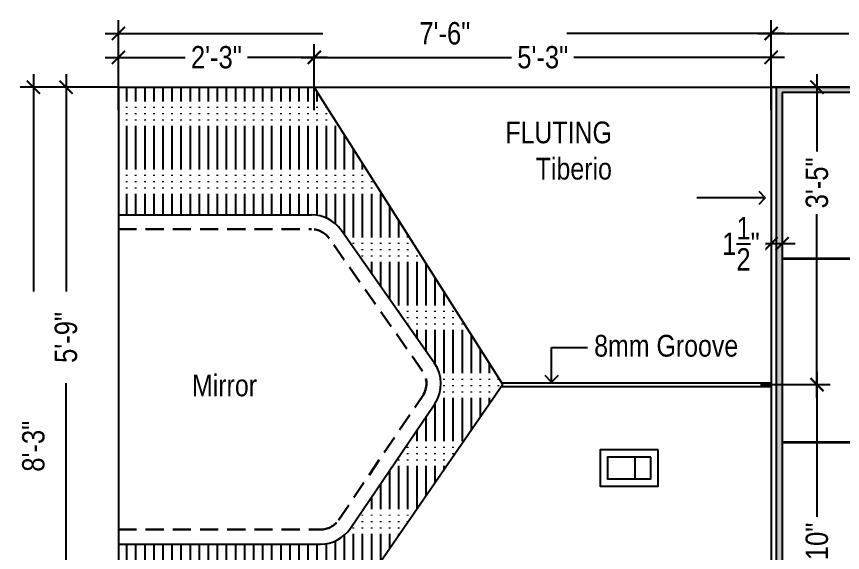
# Model space of a CAD drawing. Header units: inches. Extents: x -109431 to 29005, y -34715 to -1756.
# Drawn here: x -44309.5 to -44195.6, y -11893.5 to -11819.6 of the extents above; entities that cross this region are included whole.
import ezdxf

# ---------------------------------------------------------------- set-up
doc = ezdxf.new("R2010")
doc.units = ezdxf.units.IN
doc.header["$LTSCALE"] = 0.05
doc.header["$MEASUREMENT"] = 0
doc.header["$PDMODE"] = 3
doc.header["$PDSIZE"] = -4
for name, pattern in [('A2-XREF-115_FURN$0$HIDDEN', [0.375, 0.25, -0.125]), ('ACAD_ISO03W100', [30, 12, -18]), ('DASHED2', [0.375, 0.25, -0.125])]:
    doc.linetypes.add(name, pattern=pattern)
doc.layers.get('Defpoints').update_dxf_attribs({"linetype": 'DASHED2'})
doc.layers.add('Flooring Layout', color=7, linetype='Continuous')
doc.layers.add('text', color=4, linetype='Continuous')
doc.styles.add('4MMOF3-8', font='ARIALN.TTF', dxfattribs={"height": 5.12})
doc.styles.add('9-128OF1-4', font='ARIALN.TTF', dxfattribs={"height": 3.0792})
doc.dimstyles.new('DIM 1-4', dxfattribs={"dimtxt": 3.0792, "dimasz": 1.82, "dimexe": 1.82, "dimexo": 0, "dimgap": 0.09, "dimtad": 0, "dimzin": 0, "dimdsep": 46, "dimlunit": 4, "dimtxsty": '9-128OF1-4', "dimblk": 'ARCHTICK', "dimcen": 1.8125, "dimdle": 1.82, "dimclrd": 8, "dimclre": 8, "dimadec": 0, "dimazin": 0, "dimtfac": 1, "dimtofl": 0, "dimtmove": 0, "dimatfit": 3, "dimldrblk": 'OPEN90', "dimfxl": 1, "dimtolj": 1, "dimtzin": 0, "dimlwd": -1, "dimarcsym": 0})

# ---------------------------------------------------------------- blocks, each defined once
blk = doc.blocks.new('_ArchTick')
at = {"color": 0, "const_width": 0.15}
blk.add_lwpolyline([(-0.5, -0.5), (0.5, 0.5)], dxfattribs=at)
blk = doc.blocks.new('*D695')
at = {"layer": 'Defpoints', "color": 0, "ltscale": 50, "transparency": 16777216}
for p in [(-44302.68, -11829.3), (-44295.45, -11829.3), (-44295.45, -11898.3)]:
    blk.add_point(p, dxfattribs=at)
at = {"layer": 'Flooring Layout', "color": 8, "linetype": 'ACAD_ISO03W100', "ltscale": 50, "transparency": 16777216}
for p, q in [((-44302.68, -11827.48), (-44302.68, -11860.35)), ((-44302.68, -11900.12), (-44302.68, -11867.24))]:
    blk.add_line(p, q, dxfattribs=at)
at = {"layer": 'Flooring Layout', "color": 8, "linetype": 'ACAD_ISO03W100', "lineweight": -2, "ltscale": 50, "transparency": 16777216}
for p, q in [((-44295.45, -11829.3), (-44304.5, -11829.3)), ((-44295.45, -11898.3), (-44304.5, -11898.3))]:
    blk.add_line(p, q, dxfattribs=at)
at = {"layer": 'Flooring Layout', "color": 8, "ltscale": 50, "transparency": 16777216, "xscale": 1.82, "yscale": 1.82, "zscale": 1.82}
for p, rotation in [((-44302.68, -11829.3), 90), ((-44302.68, -11898.3), 270)]:
    blk.add_blockref('_ArchTick', p, dxfattribs=dict(at, rotation=rotation))
at = {"layer": 'Flooring Layout', "color": 0, "ltscale": 50, "transparency": 16777216, "insert": (-44302.68, -11863.8), "char_height": 3.079, "attachment_point": 5, "rotation": 90, "style": '9-128OF1-4', "bg_fill": 3, "box_fill_scale": 1.25, "bg_fill_color": 256, "bg_fill_true_color": 13158600, "bg_fill_transparency": 0}
blk.add_mtext('\\A1;5\'-9"', dxfattribs=at)
blk = doc.blocks.new('_Open90')
at = {"color": 0, "linetype": 'ByBlock', "lineweight": -2}
for p, q in [((0, 0), (-1, 0)), ((-0.5, 0.5), (0, 0)), ((0, 0), (-0.5, -0.5))]:
    blk.add_line(p, q, dxfattribs=at)
blk = doc.blocks.new('*D696')
at = {"layer": 'Defpoints', "color": 0, "ltscale": 50, "transparency": 16777216}
for p in [(-44295.45, -11825.18), (-44295.45, -11832.47), (-44268.45, -11832.47)]:
    blk.add_point(p, dxfattribs=at)
at = {"layer": 'Flooring Layout', "color": 8, "linetype": 'ACAD_ISO03W100', "lineweight": -2, "ltscale": 50, "transparency": 16777216}
for p, q in [((-44295.45, -11832.47), (-44295.45, -11823.36)), ((-44268.45, -11832.47), (-44268.45, -11823.36))]:
    blk.add_line(p, q, dxfattribs=at)
at = {"layer": 'Flooring Layout', "color": 8, "linetype": 'ACAD_ISO03W100', "ltscale": 50, "transparency": 16777216}
for p, q in [((-44297.27, -11825.18), (-44285.42, -11825.18)), ((-44266.63, -11825.18), (-44278.48, -11825.18))]:
    blk.add_line(p, q, dxfattribs=at)
at = {"layer": 'Flooring Layout', "color": 8, "ltscale": 50, "transparency": 16777216, "xscale": 1.82, "yscale": 1.82, "zscale": 1.82, "rotation": 180}
blk.add_blockref('_ArchTick', (-44295.45, -11825.18), dxfattribs=at)
at = {"layer": 'Flooring Layout', "color": 8, "ltscale": 50, "transparency": 16777216, "xscale": 1.82, "yscale": 1.82, "zscale": 1.82}
blk.add_blockref('_ArchTick', (-44268.45, -11825.18), dxfattribs=at)
at = {"layer": 'Flooring Layout', "color": 0, "ltscale": 50, "transparency": 16777216, "insert": (-44281.95, -11825.18), "char_height": 3.079, "attachment_point": 5, "style": '9-128OF1-4', "bg_fill": 3, "box_fill_scale": 1.25, "bg_fill_color": 256, "bg_fill_true_color": 13158600, "bg_fill_transparency": 0}
blk.add_mtext('\\A1;2\'-3"', dxfattribs=at)
blk = doc.blocks.new('*D697')
at = {"layer": 'Defpoints', "color": 0, "ltscale": 50, "transparency": 16777216}
for p in [(-44205.45, -11825.18), (-44268.45, -11832.47), (-44205.45, -11832.47)]:
    blk.add_point(p, dxfattribs=at)
at = {"layer": 'Flooring Layout', "color": 8, "linetype": 'ACAD_ISO03W100', "lineweight": -2, "ltscale": 50, "transparency": 16777216}
for p, q in [((-44268.45, -11832.47), (-44268.45, -11823.36)), ((-44205.45, -11832.47), (-44205.45, -11823.36))]:
    blk.add_line(p, q, dxfattribs=at)
at = {"layer": 'Flooring Layout', "color": 8, "linetype": 'ACAD_ISO03W100', "ltscale": 50, "transparency": 16777216}
for p, q in [((-44270.27, -11825.18), (-44240.4, -11825.18)), ((-44203.63, -11825.18), (-44233.5, -11825.18))]:
    blk.add_line(p, q, dxfattribs=at)
at = {"layer": 'Flooring Layout', "color": 8, "ltscale": 50, "transparency": 16777216, "xscale": 1.82, "yscale": 1.82, "zscale": 1.82, "rotation": 180}
blk.add_blockref('_ArchTick', (-44268.45, -11825.18), dxfattribs=at)
at = {"layer": 'Flooring Layout', "color": 8, "ltscale": 50, "transparency": 16777216, "xscale": 1.82, "yscale": 1.82, "zscale": 1.82}
blk.add_blockref('_ArchTick', (-44205.45, -11825.18), dxfattribs=at)
at = {"layer": 'Flooring Layout', "color": 0, "ltscale": 50, "transparency": 16777216, "insert": (-44236.95, -11825.18), "char_height": 3.079, "attachment_point": 5, "style": '9-128OF1-4', "bg_fill": 3, "box_fill_scale": 1.25, "bg_fill_color": 256, "bg_fill_true_color": 13158600, "bg_fill_transparency": 0}
blk.add_mtext('\\A1;5\'-3"', dxfattribs=at)
blk = doc.blocks.new('*D698')
at = {"layer": 'Defpoints', "color": 0, "ltscale": 50, "transparency": 16777216}
for p in [(-44206.93, -11829.3), (-44206.93, -11870.3), (-44199.14, -11870.3)]:
    blk.add_point(p, dxfattribs=at)
at = {"layer": 'Flooring Layout', "color": 8, "linetype": 'ACAD_ISO03W100', "ltscale": 50, "transparency": 16777216}
for p, q in [((-44199.14, -11827.48), (-44199.14, -11839.04)), ((-44199.14, -11872.12), (-44199.14, -11845.94))]:
    blk.add_line(p, q, dxfattribs=at)
at = {"layer": 'Flooring Layout', "color": 8, "linetype": 'ACAD_ISO03W100', "lineweight": -2, "ltscale": 50, "transparency": 16777216}
for p, q in [((-44206.93, -11829.3), (-44197.32, -11829.3)), ((-44206.93, -11870.3), (-44197.32, -11870.3))]:
    blk.add_line(p, q, dxfattribs=at)
at = {"layer": 'Flooring Layout', "color": 8, "ltscale": 50, "transparency": 16777216, "xscale": 1.82, "yscale": 1.82, "zscale": 1.82}
for p, rotation in [((-44199.14, -11829.3), 90), ((-44199.14, -11870.3), 270)]:
    blk.add_blockref('_ArchTick', p, dxfattribs=dict(at, rotation=rotation))
at = {"layer": 'Flooring Layout', "color": 0, "ltscale": 50, "transparency": 16777216, "insert": (-44199.14, -11842.49), "char_height": 3.079, "attachment_point": 5, "rotation": 90, "style": '9-128OF1-4', "bg_fill": 3, "box_fill_scale": 1.25, "bg_fill_color": 256, "bg_fill_true_color": 13158600, "bg_fill_transparency": 0}
blk.add_mtext('\\A1;3\'-5"', dxfattribs=at)
blk = doc.blocks.new('*D699')
at = {"layer": 'Defpoints', "color": 0, "ltscale": 50, "transparency": 16777216}
for p in [(-44206.93, -11870.3), (-44212.49, -11928.3), (-44199.14, -11928.3)]:
    blk.add_point(p, dxfattribs=at)
at = {"layer": 'Flooring Layout', "color": 8, "linetype": 'ACAD_ISO03W100', "ltscale": 50, "transparency": 16777216}
for p, q in [((-44199.14, -11868.48), (-44199.14, -11889.35)), ((-44199.14, -11930.12), (-44199.14, -11898.31))]:
    blk.add_line(p, q, dxfattribs=at)
at = {"layer": 'Flooring Layout', "color": 8, "linetype": 'ACAD_ISO03W100', "lineweight": -2, "ltscale": 50, "transparency": 16777216}
for p, q in [((-44206.93, -11870.3), (-44197.32, -11870.3)), ((-44212.49, -11928.3), (-44197.32, -11928.3))]:
    blk.add_line(p, q, dxfattribs=at)
at = {"layer": 'Flooring Layout', "color": 8, "ltscale": 50, "transparency": 16777216, "xscale": 1.82, "yscale": 1.82, "zscale": 1.82}
for p, rotation in [((-44199.14, -11870.3), 90), ((-44199.14, -11928.3), 270)]:
    blk.add_blockref('_ArchTick', p, dxfattribs=dict(at, rotation=rotation))
at = {"layer": 'Flooring Layout', "color": 0, "ltscale": 50, "transparency": 16777216, "insert": (-44199.14, -11893.83), "char_height": 3.079, "attachment_point": 5, "rotation": 90, "style": '9-128OF1-4', "bg_fill": 3, "box_fill_scale": 1.25, "bg_fill_color": 256, "bg_fill_true_color": 13158600, "bg_fill_transparency": 0}
blk.add_mtext('\\A1;4\'-10"', dxfattribs=at)
blk = doc.blocks.new('*D700')
at = {"layer": 'Defpoints', "color": 0, "ltscale": 50, "transparency": 16777216}
for p in [(-44216.11, -11829.3), (-44203.1, -11928.3), (-44191.92, -11928.3)]:
    blk.add_point(p, dxfattribs=at)
at = {"layer": 'Flooring Layout', "color": 8, "linetype": 'ACAD_ISO03W100', "ltscale": 50, "transparency": 16777216}
for p, q in [((-44191.92, -11827.48), (-44191.92, -11882.48)), ((-44191.92, -11930.12), (-44191.92, -11889.38))]:
    blk.add_line(p, q, dxfattribs=at)
at = {"layer": 'Flooring Layout', "color": 8, "linetype": 'ACAD_ISO03W100', "lineweight": -2, "ltscale": 50, "transparency": 16777216}
for p, q in [((-44216.11, -11829.3), (-44190.1, -11829.3)), ((-44203.1, -11928.3), (-44190.1, -11928.3))]:
    blk.add_line(p, q, dxfattribs=at)
at = {"layer": 'Flooring Layout', "color": 8, "ltscale": 50, "transparency": 16777216, "xscale": 1.82, "yscale": 1.82, "zscale": 1.82}
for p, rotation in [((-44191.92, -11829.3), 90), ((-44191.92, -11928.3), 270)]:
    blk.add_blockref('_ArchTick', p, dxfattribs=dict(at, rotation=rotation))
at = {"layer": 'Flooring Layout', "color": 0, "ltscale": 50, "transparency": 16777216, "insert": (-44191.92, -11885.93), "char_height": 3.079, "attachment_point": 5, "rotation": 90, "style": '9-128OF1-4', "bg_fill": 3, "box_fill_scale": 1.25, "bg_fill_color": 256, "bg_fill_true_color": 13158600, "bg_fill_transparency": 0}
blk.add_mtext('\\A1;8\'-3"', dxfattribs=at)
blk = doc.blocks.new('*D951')
at = {"layer": 'Defpoints', "color": 0, "ltscale": 50, "transparency": 16777216}
for p in [(-44205.45, -11848.67), (-44203.95, -11848.67), (-44205.45, -11850.88)]:
    blk.add_point(p, dxfattribs=at)
at = {"layer": 'Flooring Layout', "color": 8, "linetype": 'ACAD_ISO03W100', "lineweight": -2, "ltscale": 50, "transparency": 16777216}
for p, q in [((-44205.45, -11848.67), (-44205.45, -11852.7)), ((-44203.95, -11848.67), (-44203.95, -11852.7))]:
    blk.add_line(p, q, dxfattribs=at)
at = {"layer": 'Flooring Layout', "color": 8, "linetype": 'ACAD_ISO03W100', "ltscale": 50, "transparency": 16777216}
for p, q in [((-44205.45, -11850.88), (-44207.27, -11850.88)), ((-44202.13, -11850.88), (-44205.45, -11850.88))]:
    blk.add_line(p, q, dxfattribs=at)
at = {"layer": 'Flooring Layout', "color": 8, "ltscale": 50, "transparency": 16777216, "xscale": 1.82, "yscale": 1.82, "zscale": 1.82, "rotation": 180}
blk.add_blockref('_ArchTick', (-44205.45, -11850.88), dxfattribs=at)
at = {"layer": 'Flooring Layout', "color": 8, "ltscale": 50, "transparency": 16777216, "xscale": 1.82, "yscale": 1.82, "zscale": 1.82}
blk.add_blockref('_ArchTick', (-44203.95, -11850.88), dxfattribs=at)
at = {"layer": 'Flooring Layout', "color": 0, "ltscale": 50, "transparency": 16777216, "insert": (-44209.62, -11850.88), "char_height": 3.0792, "attachment_point": 5, "style": '9-128OF1-4', "bg_fill": 3, "box_fill_scale": 1.25, "bg_fill_color": 256, "bg_fill_true_color": 13158600, "bg_fill_transparency": 0}
blk.add_mtext('\\A1;1{\\H1x;\\S1/2;}"', dxfattribs=at)
blk = doc.blocks.new('*D976')
at = {"layer": 'Defpoints', "color": 0, "ltscale": 50, "transparency": 16777216}
for p in [(-44299.97, -11829.3), (-44307.17, -11928.3), (-44297.15, -11928.3)]:
    blk.add_point(p, dxfattribs=at)
at = {"layer": 'Flooring Layout', "color": 8, "linetype": 'ACAD_ISO03W100', "ltscale": 50, "transparency": 16777216}
for p, q in [((-44307.17, -11827.48), (-44307.17, -11875.35)), ((-44307.17, -11930.12), (-44307.17, -11882.24))]:
    blk.add_line(p, q, dxfattribs=at)
at = {"layer": 'Flooring Layout', "color": 8, "linetype": 'ACAD_ISO03W100', "lineweight": -2, "ltscale": 50, "transparency": 16777216}
for p, q in [((-44299.97, -11829.3), (-44308.99, -11829.3)), ((-44297.15, -11928.3), (-44308.99, -11928.3))]:
    blk.add_line(p, q, dxfattribs=at)
at = {"layer": 'Flooring Layout', "color": 8, "ltscale": 50, "transparency": 16777216, "xscale": 1.82, "yscale": 1.82, "zscale": 1.82}
for p, rotation in [((-44307.17, -11829.3), 90), ((-44307.17, -11928.3), 270)]:
    blk.add_blockref('_ArchTick', p, dxfattribs=dict(at, rotation=rotation))
at = {"layer": 'Flooring Layout', "color": 0, "ltscale": 50, "transparency": 16777216, "insert": (-44307.17, -11878.8), "char_height": 3.079, "attachment_point": 5, "rotation": 90, "style": '9-128OF1-4', "bg_fill": 3, "box_fill_scale": 1.25, "bg_fill_color": 256, "bg_fill_true_color": 13158600, "bg_fill_transparency": 0}
blk.add_mtext('\\A1;8\'-3"', dxfattribs=at)
blk = doc.blocks.new('*D989')
at = {"layer": 'Defpoints', "color": 0, "ltscale": 50, "transparency": 16777216}
for p in [(-44205.45, -11821.88), (-44295.45, -11831.36), (-44205.45, -11831.36)]:
    blk.add_point(p, dxfattribs=at)
at = {"layer": 'Flooring Layout', "color": 8, "linetype": 'ACAD_ISO03W100', "lineweight": -2, "ltscale": 50, "transparency": 16777216}
for p, q in [((-44295.45, -11831.36), (-44295.45, -11820.06)), ((-44205.45, -11831.36), (-44205.45, -11820.06))]:
    blk.add_line(p, q, dxfattribs=at)
at = {"layer": 'Flooring Layout', "color": 8, "linetype": 'ACAD_ISO03W100', "ltscale": 50, "transparency": 16777216}
for p, q in [((-44297.27, -11821.88), (-44253.89, -11821.88)), ((-44203.63, -11821.88), (-44247.01, -11821.88))]:
    blk.add_line(p, q, dxfattribs=at)
at = {"layer": 'Flooring Layout', "color": 8, "ltscale": 50, "transparency": 16777216, "xscale": 1.82, "yscale": 1.82, "zscale": 1.82, "rotation": 180}
blk.add_blockref('_ArchTick', (-44295.45, -11821.88), dxfattribs=at)
at = {"layer": 'Flooring Layout', "color": 8, "ltscale": 50, "transparency": 16777216, "xscale": 1.82, "yscale": 1.82, "zscale": 1.82}
blk.add_blockref('_ArchTick', (-44205.45, -11821.88), dxfattribs=at)
at = {"layer": 'Flooring Layout', "color": 0, "ltscale": 50, "transparency": 16777216, "insert": (-44250.45, -11821.88), "char_height": 3.079, "attachment_point": 5, "style": '9-128OF1-4', "bg_fill": 3, "box_fill_scale": 1.25, "bg_fill_color": 256, "bg_fill_true_color": 13158600, "bg_fill_transparency": 0}
blk.add_mtext('\\A1;7\'-6"', dxfattribs=at)
blk = doc.blocks.new('*D990')
at = {"layer": 'Defpoints', "color": 0, "ltscale": 50, "transparency": 16777216}
for p in [(-44175.45, -11821.88), (-44205.45, -11831.36), (-44175.45, -11831.36)]:
    blk.add_point(p, dxfattribs=at)
at = {"layer": 'Flooring Layout', "color": 8, "linetype": 'ACAD_ISO03W100', "lineweight": -2, "ltscale": 50, "transparency": 16777216}
for p, q in [((-44205.45, -11831.36), (-44205.45, -11820.06)), ((-44175.45, -11831.36), (-44175.45, -11820.06))]:
    blk.add_line(p, q, dxfattribs=at)
at = {"layer": 'Flooring Layout', "color": 8, "linetype": 'ACAD_ISO03W100', "ltscale": 50, "transparency": 16777216}
for p, q in [((-44207.27, -11821.88), (-44193.92, -11821.88)), ((-44173.63, -11821.88), (-44186.98, -11821.88))]:
    blk.add_line(p, q, dxfattribs=at)
at = {"layer": 'Flooring Layout', "color": 8, "ltscale": 50, "transparency": 16777216, "xscale": 1.82, "yscale": 1.82, "zscale": 1.82, "rotation": 180}
blk.add_blockref('_ArchTick', (-44205.45, -11821.88), dxfattribs=at)
at = {"layer": 'Flooring Layout', "color": 8, "ltscale": 50, "transparency": 16777216, "xscale": 1.82, "yscale": 1.82, "zscale": 1.82}
blk.add_blockref('_ArchTick', (-44175.45, -11821.88), dxfattribs=at)
at = {"layer": 'Flooring Layout', "color": 0, "ltscale": 50, "transparency": 16777216, "insert": (-44190.45, -11821.88), "char_height": 3.079, "attachment_point": 5, "style": '9-128OF1-4', "bg_fill": 3, "box_fill_scale": 1.25, "bg_fill_color": 256, "bg_fill_true_color": 13158600, "bg_fill_transparency": 0}
blk.add_mtext('\\A1;2\'-6"', dxfattribs=at)

msp = doc.modelspace()

# ---------------------------------------------------------------- hatches: boundary and pattern name
at = {"layer": 'Flooring Layout', "ltscale": 50}
h = msp.add_hatch(dxfattribs=at)
h.set_pattern_fill('ACAD_ISO06W100', color=256, scale=0.25, angle=90)
h.set_pattern_definition([(90, (1109.4679, 0), (-1.25, 8e-17), [6, -0.75, 0.125, -0.75, 0.125, -1.625]), (90, (1109.4679, 0), (-1.25, 8e-17), [-8.5, 0.125, -0.75])])
h.paths.add_polyline_path([(-44268.8303, -11846.88379, -0.244255375), (-44264.73934, -11849.00906), (-44251.89654, -11867.28535, -0.311498414), (-44251.84774, -11872.96408), (-44263.45396, -11890.09924, -0.248813174), (-44267.59371, -11892.29524), (-44295.44824, -11892.29524), (-44295.44824, -11898.29524), (-44261.75858, -11898.29524), (-44242.44824, -11870.29524), (-44268.44824, -11829.29524), (-44295.44824, -11829.29524), (-44295.44824, -11846.88379)])

# ---------------------------------------------------------------- linework, layer by layer
at = {"ltscale": 200}
msp.add_line((-44224.23947, -11880.29524), (-44224.23947, -11883.29524), dxfattribs=at)
for points in [[(-44221.0399, -11879.29524), (-44229.0399, -11879.29524), (-44229.0399, -11884.29524), (-44221.0399, -11884.29524)], [(-44222.0399, -11880.29524), (-44228.0399, -11880.29524), (-44228.0399, -11883.29524), (-44222.0399, -11883.29524)]]:
    msp.add_lwpolyline(points, close=True, dxfattribs=at)
at = {"layer": 'Flooring Layout', "ltscale": 50}
for p, q in [((-44295.44824, -11829.29524), (-44268.44824, -11829.29524)), ((-44295.44824, -11829.29524), (-44295.44824, -11928.29524)), ((-44268.44824, -11829.29524), (-44205.44824, -11829.29524)), ((-44242.44824, -11870.29524), (-44268.44824, -11829.29524)), ((-44205.44824, -11829.29524), (-44205.44824, -11870.29524)), ((-44251.89654, -11867.28535), (-44264.73934, -11849.00906)), ((-44242.44824, -11870.29524), (-44280.37927, -11925.29524)), ((-44205.44824, -11870.29524), (-44205.44824, -11928.29524)), ((-44263.45396, -11890.09924), (-44251.84774, -11872.96408))]:
    msp.add_line(p, q, dxfattribs=at)
at = {"layer": 'Flooring Layout', "color": 32, "linetype": 'A2-XREF-115_FURN$0$HIDDEN', "lineweight": 30, "ltscale": 200, "true_color": 0xcd6928}
for p, q in [((-44253.53292, -11868.43525), (-44266.37573, -11850.15895)), ((-44265.10986, -11888.97764), (-44253.50364, -11871.84248))]:
    msp.add_line(p, q, dxfattribs=at)
at = {"layer": 'Flooring Layout', "ltscale": 50}
for centre, start, end in [((-44268.8303, -11851.88379), 35.0958168, 90), ((-44255.9875, -11870.16008), 325.8889021, 35.0958168), ((-44267.59371, -11887.29524), 270, 325.8889021)]:
    msp.add_arc(centre, 5, start, end, dxfattribs=at)
at = {"layer": 'Flooring Layout', "color": 32, "linetype": 'A2-XREF-115_FURN$0$HIDDEN', "lineweight": 30, "ltscale": 200, "true_color": 0xcd6928}
for centre, start, end in [((-44268.8303, -11851.88379), 35.0958168, 90), ((-44255.9875, -11870.16008), 325.8889021, 35.0958168), ((-44267.59371, -11887.29524), 270, 324.9041832)]:
    msp.add_arc(centre, 3, start, end, dxfattribs=at)

# ---------------------------------------------------------------- texts
at = {"layer": 'text', "ltscale": 50, "char_height": 3, "width": 105.1209635, "style": '4MMOF3-8'}
for s, insert, attachment_point in [('FLUTING\\PTiberio', (-44227.41159, -11838.05081), 6), ('\\pi48.1802;Mirror', (-44333.49146, -11870.43313), 4)]:
    msp.add_mtext(s, dxfattribs=dict(at, insert=insert, attachment_point=attachment_point))

# ---------------------------------------------------------------- leaders
at = {"layer": 'Flooring Layout', "ltscale": 50}
msp.add_leader([(-44235.72345, -11869.97222), (-44235.72345, -11865.18201), (-44230.77126, -11865.18201)], dimstyle='DIM 1-4', override={"dimgap": 0.09, "dimtad": 0, "dimfxl": 0.1875, "dimtfill": 1, "dimarcsym": 1}, dxfattribs=at)

# ---------------------------------------------------------------- next in the draw order: dimensions: what is measured, and where the dimension line sits
dim = msp.add_linear_dim(base=(-44302.6757, -11829.29524), p1=(-44295.44824, -11898.29524), p2=(-44295.44824, -11829.29524), angle=90, dimstyle='DIM 1-4', override={"dimtmove": 1, "dimfxl": 0.1875, "dimtfill": 1, "dimarcsym": 1}, dxfattribs=at)
dim.commit()
dim.dimension.update_dxf_attribs({"geometry": '*D695', "text_midpoint": (-44302.6757, -11863.79524)})

# ---------------------------------------------------------------- next in the draw order: linework, layer by layer
for p, q in [((-44295.44824, -11846.88379), (-44268.8303, -11846.88379)), ((-44295.44824, -11846.88379), (-44295.44824, -11892.29524)), ((-44295.44824, -11892.29524), (-44267.59371, -11892.29524))]:
    msp.add_line(p, q, dxfattribs=at)
at = {"layer": 'Flooring Layout', "color": 32, "linetype": 'A2-XREF-115_FURN$0$HIDDEN', "lineweight": 30, "ltscale": 200, "true_color": 0xcd6928}
for p, q in [((-44295.44824, -11848.88379), (-44268.8303, -11848.88379)), ((-44295.44824, -11890.29524), (-44267.59371, -11890.29524))]:
    msp.add_line(p, q, dxfattribs=at)

# ---------------------------------------------------------------- next in the draw order: dimensions: what is measured, and where the dimension line sits
at = {"layer": 'Flooring Layout', "ltscale": 50}
dim = msp.add_linear_dim(base=(-44295.44824, -11825.17578), p1=(-44268.44824, -11832.47211), p2=(-44295.44824, -11832.47211), dimstyle='DIM 1-4', override={"dimfxl": 0.1875, "dimtfill": 1, "dimarcsym": 1}, dxfattribs=at)
dim.commit()
dim.dimension.update_dxf_attribs({"geometry": '*D696', "text_midpoint": (-44281.94824, -11825.17578)})

# ---------------------------------------------------------------- next in the draw order: dimensions: what is measured, and where the dimension line sits
dim = msp.add_linear_dim(base=(-44205.44824, -11825.17578), p1=(-44268.44824, -11832.47211), p2=(-44205.44824, -11832.47211), dimstyle='DIM 1-4', override={"dimtmove": 1, "dimfxl": 0.1875, "dimtfill": 1, "dimarcsym": 1}, dxfattribs=at)
dim.commit()
dim.dimension.update_dxf_attribs({"geometry": '*D697', "text_midpoint": (-44236.94824, -11825.17578)})
dim = msp.add_linear_dim(base=(-44307.17293, -11928.29524), p1=(-44299.97197, -11829.29524), p2=(-44297.14897, -11928.29524), angle=90, dimstyle='DIM 1-4', override={"dimfxl": 0.1875, "dimtfill": 1, "dimarcsym": 1}, dxfattribs=at)
dim.commit()
dim.dimension.update_dxf_attribs({"geometry": '*D976', "text_midpoint": (-44307.17293, -11878.79524)})

# ---------------------------------------------------------------- next in the draw order: hatches: boundary and pattern name
at = {"layer": 'Flooring Layout', "ltscale": 50, "true_color": 0x636466}
h = msp.add_hatch(color=251, dxfattribs=at)
h.dxf.hatch_style = 1
h.paths.add_polyline_path([(-44175.44824, -11829.29524), (-44204.69824, -11829.29524), (-44204.69824, -11928.29524), (-44175.44824, -11928.29524)])
h.paths.add_polyline_path([(-44176.19824, -11927.54524), (-44203.94824, -11927.54524), (-44203.94824, -11830.04524), (-44176.19824, -11830.04524)], flags=16)
h.paths.add_polyline_path([(-44195.94821, -11846.75908), (-44195.94821, -11838.19361), (-44202.35866, -11838.19361), (-44202.35866, -11846.75908)], flags=8)
h.paths.add_polyline_path([(-44195.94821, -11899.03008), (-44195.94821, -11888.50283), (-44202.35866, -11888.50283), (-44202.35866, -11899.03008)], flags=8)
h.paths.add_polyline_path([(-44188.73007, -11890.19616), (-44188.73007, -11881.63069), (-44195.14052, -11881.63069), (-44195.14052, -11890.19616)], flags=8)

# ---------------------------------------------------------------- next in the draw order: dimensions: what is measured, and where the dimension line sits
at = {"layer": 'Flooring Layout', "ltscale": 50}
dim = msp.add_linear_dim(base=(-44199.13663, -11870.29524), p1=(-44206.93471, -11829.29524), p2=(-44206.93471, -11870.29524), angle=90, dimstyle='DIM 1-4', override={"dimfxl": 0.1875, "dimtfill": 1, "dimarcsym": 1}, dxfattribs=at)
dim.commit()
dim.dimension.update_dxf_attribs({"geometry": '*D698', "text_midpoint": (-44199.13663, -11842.48894), "dimtype": 160})

# ---------------------------------------------------------------- next in the draw order: dimensions: what is measured, and where the dimension line sits
dim = msp.add_linear_dim(base=(-44199.13663, -11928.29524), p1=(-44206.93471, -11870.29524), p2=(-44212.49429, -11928.29524), angle=90, dimstyle='DIM 1-4', override={"dimtmove": 1, "dimfxl": 0.1875, "dimtfill": 1, "dimarcsym": 1}, dxfattribs=at)
dim.commit()
dim.dimension.update_dxf_attribs({"geometry": '*D699', "text_midpoint": (-44199.13663, -11893.82947), "dimtype": 160})

# ---------------------------------------------------------------- next in the draw order: dimensions: what is measured, and where the dimension line sits
dim = msp.add_linear_dim(base=(-44191.91849, -11928.29524), p1=(-44216.10932, -11829.29524), p2=(-44203.10391, -11928.29524), angle=90, dimstyle='DIM 1-4', override={"dimfxl": 0.1875, "dimtfill": 1, "dimarcsym": 1}, dxfattribs=at)
dim.commit()
dim.dimension.update_dxf_attribs({"geometry": '*D700', "text_midpoint": (-44191.91849, -11885.92602), "dimtype": 160})

# ---------------------------------------------------------------- next in the draw order: linework, layer by layer
for p, q in [((-44204.69824, -11928.29524), (-44204.69824, -11829.29524)), ((-44242.62391, -11870.04524), (-44205.44824, -11870.04524)), ((-44242.62065, -11870.54524), (-44205.44824, -11870.54524))]:
    msp.add_line(p, q, dxfattribs=at)
at = {"layer": 'Flooring Layout', "color": 152, "lineweight": 35, "ltscale": 50, "true_color": 0x2776bb}
for p, q in [((-44203.94824, -11852.92094), (-44176.19824, -11852.92094)), ((-44203.94824, -11878.21981), (-44176.19824, -11878.21981))]:
    msp.add_line(p, q, dxfattribs=at)
at = {"layer": 'Flooring Layout', "ltscale": 50}
for points in [[(-44205.44824, -11829.29524), (-44205.44824, -11928.29524), (-44175.44824, -11928.29524), (-44175.44824, -11829.29524)], [(-44203.94824, -11830.04524), (-44203.94824, -11927.54524), (-44176.19824, -11927.54524), (-44176.19824, -11830.04524)]]:
    msp.add_lwpolyline(points, close=True, dxfattribs=at)

# ---------------------------------------------------------------- next in the draw order: texts
at = {"layer": 'text', "ltscale": 50, "insert": (-44272.63129, -11864.96777), "char_height": 3, "width": 105.1209635, "attachment_point": 4, "style": '4MMOF3-8'}
msp.add_mtext('\\pi42.7716;8mm Groove', dxfattribs=at)

# ---------------------------------------------------------------- next in the draw order: leaders
at = {"layer": 'Flooring Layout', "ltscale": 50}
msp.add_leader([(-44206.26232, -11844.5397), (-44215.69075, -11844.5397)], dimstyle='DIM 1-4', override={"dimgap": 0.09, "dimtad": 0, "dimfxl": 0.1875, "dimtfill": 1, "dimarcsym": 1}, dxfattribs=at)

# ---------------------------------------------------------------- next in the draw order: dimensions: what is measured, and where the dimension line sits
for base, p1, p2, picture, middle in [((-44205.44824, -11821.88178), (-44295.44824, -11831.36339), (-44205.44824, -11831.36339), '*D989', (-44250.44824, -11821.88178)), ((-44205.44824, -11850.87582), (-44203.94824, -11848.66634), (-44205.44824, -11848.66634), '*D951', (-44209.61828, -11850.87582))]:
    dim = msp.add_linear_dim(base=base, p1=p1, p2=p2, dimstyle='DIM 1-4', override={"dimfxl": 0.1875, "dimtfill": 1, "dimarcsym": 1}, dxfattribs=at)
    dim.commit()
    dim.dimension.update_dxf_attribs({"geometry": picture, "text_midpoint": middle})

# ---------------------------------------------------------------- next in the draw order: dimensions: what is measured, and where the dimension line sits
dim = msp.add_linear_dim(base=(-44175.44824, -11821.88178), p1=(-44205.44824, -11831.36339), p2=(-44175.44824, -11831.36339), dimstyle='DIM 1-4', override={"dimtmove": 1, "dimfxl": 0.1875, "dimtfill": 1, "dimarcsym": 1}, dxfattribs=at)
dim.commit()
dim.dimension.update_dxf_attribs({"geometry": '*D990', "text_midpoint": (-44190.44824, -11821.88178)})

doc.saveas('drawing.dxf')
